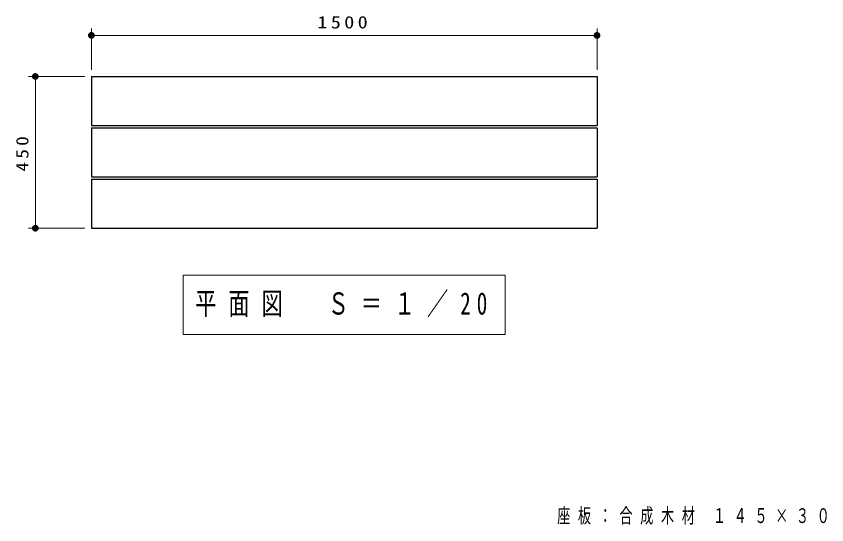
# Model space of a CAD drawing. Units: millimetres on the paper, scale 1:20. Extents: x -767 to 0, y -77 to 257.
# Drawn here: x -752.7 to -632.4, y 153.5 to 228.9 of the extents above; entities that cross this region are included whole.
import ezdxf

# ---------------------------------------------------------------- set-up
doc = ezdxf.new("R2010")
doc.units = ezdxf.units.MM
doc.layers.add('LY_1', color=7, linetype='Continuous', lineweight=25)
doc.styles.add('ＭＳ ゴシック', font='')
doc.styles.get('ＭＳ ゴシック').set_extended_font_data('MS Gothic')

# ---------------------------------------------------------------- blocks, each defined once
blk = doc.blocks.new('filled_dot')
at = {"color": 0, "linetype": 'Continuous', "lineweight": -2, "const_width": 1.25}
blk.add_lwpolyline([(-0.625, 0, 1), (0.625, 0, 1)], format="xyb", close=True, dxfattribs=at)

msp = doc.modelspace()

# ---------------------------------------------------------------- linework, layer by layer
at = {"layer": 'LY_1', "lineweight": 13}
for p, q in [((-741.531, 220.962), (-741.531, 227.057)), ((-666.531, 220.962), (-666.531, 227.057)), ((-741.531, 226.057), (-666.531, 226.057)), ((-742.531, 219.962), (-750.847, 219.962)), ((-749.847, 197.462), (-749.847, 219.962)), ((-742.531, 197.462), (-750.847, 197.462)), ((-727.931, 190.503), (-727.931, 181.703)), ((-680.131, 190.503), (-727.931, 190.503)), ((-680.131, 181.703), (-680.131, 190.503)), ((-727.931, 181.703), (-680.131, 181.703))]:
    msp.add_line(p, q, dxfattribs=at)
at = {"layer": 'LY_1'}
for p, q in [((-741.531, 219.962), (-741.531, 212.712)), ((-741.531, 219.962), (-666.531, 219.962)), ((-666.531, 219.962), (-666.531, 212.712)), ((-741.531, 212.712), (-666.531, 212.712)), ((-741.531, 212.337), (-666.531, 212.337)), ((-741.531, 212.337), (-741.531, 205.087)), ((-666.531, 212.337), (-666.531, 205.087)), ((-741.531, 205.087), (-666.531, 205.087)), ((-741.531, 204.712), (-666.531, 204.712)), ((-741.531, 204.712), (-741.531, 197.462)), ((-666.531, 204.712), (-666.531, 197.462)), ((-741.531, 197.462), (-666.531, 197.462))]:
    msp.add_line(p, q, dxfattribs=at)

# ---------------------------------------------------------------- block references
at = {"layer": 'LY_1', "lineweight": 13, "xscale": 0.4, "yscale": 0.4}
msp.add_blockref('filled_dot', (-741.531, 226.057), dxfattribs=at)
for p, rotation in [((-666.531, 226.057), 180), ((-749.847, 219.962), 270), ((-749.847, 197.462), 90)]:
    msp.add_blockref('filled_dot', p, dxfattribs=dict(at, rotation=rotation))

# ---------------------------------------------------------------- texts
at = {"layer": 'LY_1', "style": 'ＭＳ ゴシック'}
for s, insert, char_height, attachment_point in [('\\T1.33;\\W1.2;1500', (-704.031, 227.057), 1.833, 8), ('\\T1.56;\\W0.7;平面図\u3000Ｓ＝１／20', (-704.031, 186.103), 3.299, 5), ('\\T1.58;\\W0.65;座板：合成木材\\~１４５×３０', (-672.44, 154.706), 2.199, 4)]:
    msp.add_mtext(s, dxfattribs=dict(at, insert=insert, char_height=char_height, attachment_point=attachment_point))
at = {"layer": 'LY_1', "insert": (-750.847, 208.712), "char_height": 1.833, "attachment_point": 8, "rotation": 90, "style": 'ＭＳ ゴシック'}
msp.add_mtext('\\T1.33;\\W1.15;450', dxfattribs=at)

doc.saveas('drawing.dxf')
